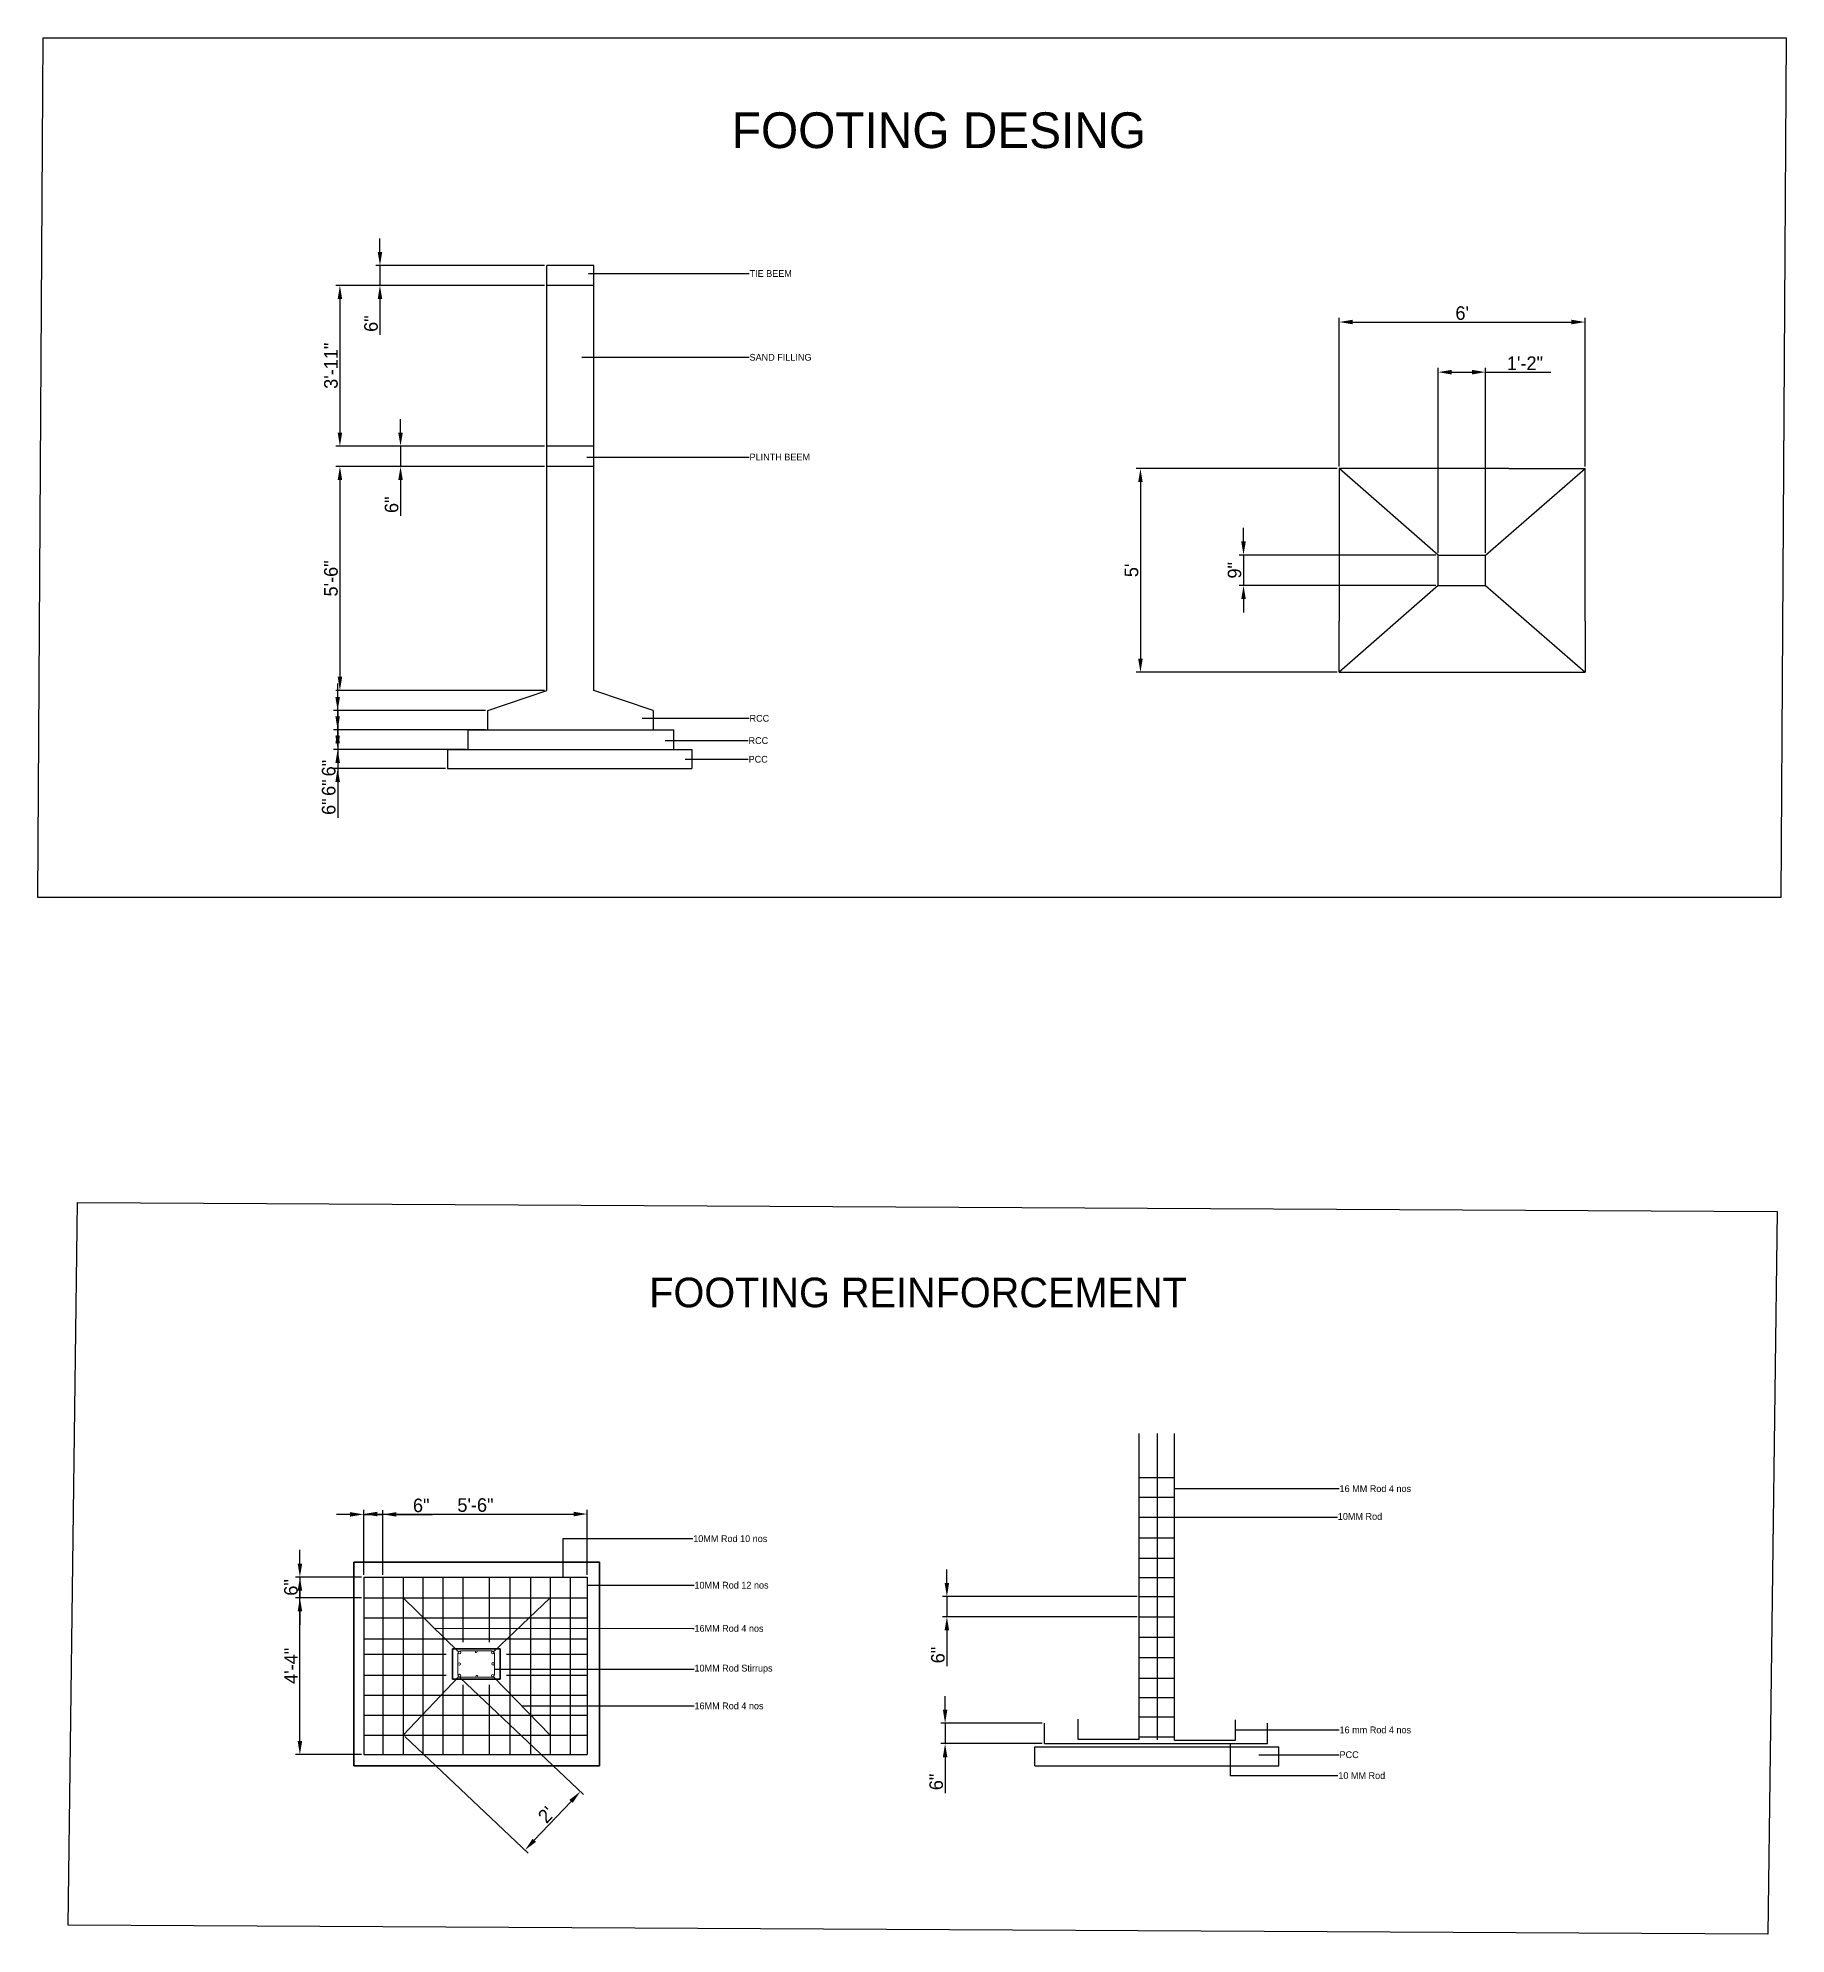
# Model space of a CAD drawing. Header units: feet. Extents: x 1127 to 1643, y 1136 to 1695.
import ezdxf
from ezdxf import colors
from ezdxf.entities.mleader import LeaderData, LeaderLine
from ezdxf.math import Vec2, Vec3

# ---------------------------------------------------------------- set-up
doc = ezdxf.new("R2010")
doc.units = ezdxf.units.FT
doc.linetypes.add('ACAD_ISO02W100', pattern=[15, 12, -3])
for name, color, linetype in [('dimension', 191, 'Continuous'), ('dotted line', 7, 'ACAD_ISO02W100'), ('lader', 210, 'Continuous')]:
    doc.layers.add(name, color=color, linetype=linetype)
doc.dimstyles.new('ISO-25', dxfattribs={"dimtxt": 4, "dimasz": 4, "dimexe": 1.25, "dimexo": 0.625, "dimtad": 1, "dimdec": 0, "dimlunit": 4, "dimtxsty": 'Standard', "dimcen": 2.5, "dimadec": 0, "dimazin": 0, "dimtfac": 1, "dimtdec": 0, "dimtmove": 0, "dimatfit": 3, "dimfxl": 1, "dimarcsym": 0})

# ---------------------------------------------------------------- blocks, each defined once
blk = doc.blocks.new('*D2')
at = {"layer": 'Defpoints', "color": 0, "transparency": 16777216}
for p in [(1223.52, 1241.48), (1204.71, 1235.36), (1223.52, 1235.36)]:
    blk.add_point(p, dxfattribs=at)
at = {"layer": 'dimension', "color": 0, "lineweight": -2, "transparency": 16777216}
for p, q in [((1204.71, 1245.48), (1204.71, 1249.48)), ((1222.89, 1241.48), (1203.46, 1241.48)), ((1204.71, 1241.48), (1204.71, 1235.36)), ((1222.89, 1235.36), (1203.46, 1235.36)), ((1204.71, 1231.36), (1204.71, 1227.36))]:
    blk.add_line(p, q, dxfattribs=at)
at = {"layer": 'dimension', "color": 0, "transparency": 16777216}
for points in [[(1204.05, 1245.48), (1205.38, 1245.48), (1204.71, 1241.48)], [(1204.05, 1231.36), (1205.38, 1231.36), (1204.71, 1235.36)]]:
    blk.add_solid(points, dxfattribs=at)
at = {"layer": 'dimension', "color": 0, "transparency": 16777216, "insert": (1202.09, 1238.42), "char_height": 4, "attachment_point": 5, "rotation": 90}
blk.add_mtext('6"', dxfattribs=at)
blk = doc.blocks.new('*D3')
at = {"layer": 'Defpoints', "color": 0, "transparency": 16777216}
for p in [(1229.2, 1259.97), (1223.52, 1241.48), (1229.2, 1241.48)]:
    blk.add_point(p, dxfattribs=at)
at = {"layer": 'dimension', "color": 0, "lineweight": -2, "transparency": 16777216}
for p, q in [((1219.52, 1259.97), (1215.52, 1259.97)), ((1223.52, 1242.11), (1223.52, 1261.22)), ((1223.52, 1259.97), (1229.2, 1259.97)), ((1229.2, 1242.11), (1229.2, 1261.22)), ((1233.2, 1259.97), (1243.78, 1259.97))]:
    blk.add_line(p, q, dxfattribs=at)
at = {"layer": 'dimension', "color": 0, "transparency": 16777216}
for points in [[(1219.52, 1260.64), (1219.52, 1259.31), (1223.52, 1259.97)], [(1233.2, 1260.64), (1233.2, 1259.31), (1229.2, 1259.97)]]:
    blk.add_solid(points, dxfattribs=at)
at = {"layer": 'dimension', "color": 0, "transparency": 16777216, "insert": (1240.49, 1262.6), "char_height": 4, "attachment_point": 5}
blk.add_mtext('6"', dxfattribs=at)
blk = doc.blocks.new('*D4')
at = {"layer": 'Defpoints', "color": 0, "transparency": 16777216}
for p in [(1251.54, 1212.16), (1235.2, 1194.89), (1271.1, 1160.95)]:
    blk.add_point(p, dxfattribs=at)
at = {"layer": 'dimension', "color": 0, "lineweight": -2, "transparency": 16777216}
for p, q in [((1251.99, 1211.73), (1288.34, 1177.36)), ((1235.66, 1194.46), (1272.01, 1160.09)), ((1284.68, 1175.31), (1273.85, 1163.85))]:
    blk.add_line(p, q, dxfattribs=at)
at = {"layer": 'dimension', "color": 0, "transparency": 16777216}
for points in [[(1284.2, 1175.77), (1285.17, 1174.85), (1287.43, 1178.22)], [(1273.36, 1164.31), (1274.33, 1163.39), (1271.1, 1160.95)]]:
    blk.add_solid(points, dxfattribs=at)
at = {"layer": 'dimension', "color": 0, "transparency": 16777216, "insert": (1277.36, 1171.39), "char_height": 4, "attachment_point": 5, "rotation": 46.6035}
blk.add_mtext("2'", dxfattribs=at)
blk = doc.blocks.new('*D5')
at = {"layer": 'Defpoints', "color": 0, "transparency": 16777216}
for p in [(1424.3, 1198.35), (1395.01, 1192.35), (1424.3, 1192.35)]:
    blk.add_point(p, dxfattribs=at)
at = {"layer": 'dimension', "color": 0, "lineweight": -2, "transparency": 16777216}
for p, q in [((1395.01, 1202.35), (1395.01, 1206.35)), ((1423.67, 1198.35), (1393.76, 1198.35)), ((1395.01, 1198.35), (1395.01, 1192.35)), ((1423.67, 1192.35), (1393.76, 1192.35)), ((1395.01, 1188.35), (1395.01, 1177.77))]:
    blk.add_line(p, q, dxfattribs=at)
at = {"layer": 'dimension', "color": 0, "transparency": 16777216}
for points in [[(1394.35, 1202.35), (1395.68, 1202.35), (1395.01, 1198.35)], [(1394.35, 1188.35), (1395.68, 1188.35), (1395.01, 1192.35)]]:
    blk.add_solid(points, dxfattribs=at)
at = {"layer": 'dimension', "color": 0, "transparency": 16777216, "insert": (1392.39, 1181.06), "char_height": 4, "attachment_point": 5, "rotation": 90}
blk.add_mtext('6"', dxfattribs=at)
blk = doc.blocks.new('*D6')
at = {"layer": 'Defpoints', "color": 0, "transparency": 16777216}
for p in [(1452.27, 1235.71), (1395.53, 1229.78), (1452.27, 1229.78)]:
    blk.add_point(p, dxfattribs=at)
at = {"layer": 'dimension', "color": 0, "lineweight": -2, "transparency": 16777216}
for p, q in [((1395.53, 1239.71), (1395.53, 1243.71)), ((1451.65, 1235.71), (1394.28, 1235.71)), ((1395.53, 1235.71), (1395.53, 1229.78)), ((1451.65, 1229.78), (1394.28, 1229.78)), ((1395.53, 1225.78), (1395.53, 1215.19))]:
    blk.add_line(p, q, dxfattribs=at)
at = {"layer": 'dimension', "color": 0, "transparency": 16777216}
for points in [[(1394.86, 1239.71), (1396.19, 1239.71), (1395.53, 1235.71)], [(1394.86, 1225.78), (1396.19, 1225.78), (1395.53, 1229.78)]]:
    blk.add_solid(points, dxfattribs=at)
at = {"layer": 'dimension', "color": 0, "transparency": 16777216, "insert": (1392.9, 1218.48), "char_height": 4, "attachment_point": 5, "rotation": 90}
blk.add_mtext('6"', dxfattribs=at)
blk = doc.blocks.new('*D7')
at = {"layer": 'Defpoints', "color": 0, "transparency": 16777216}
for p in [(1289.44, 1260.07), (1223.52, 1241.48), (1289.44, 1241.48)]:
    blk.add_point(p, dxfattribs=at)
at = {"layer": 'dimension', "color": 0, "lineweight": -2, "transparency": 16777216}
for p, q in [((1223.52, 1242.11), (1223.52, 1261.32)), ((1227.52, 1260.07), (1285.44, 1260.07)), ((1289.44, 1242.11), (1289.44, 1261.32))]:
    blk.add_line(p, q, dxfattribs=at)
at = {"layer": 'dimension', "color": 0, "transparency": 16777216}
for points in [[(1227.52, 1260.74), (1227.52, 1259.4), (1223.52, 1260.07)], [(1285.44, 1260.74), (1285.44, 1259.4), (1289.44, 1260.07)]]:
    blk.add_solid(points, dxfattribs=at)
at = {"layer": 'dimension', "color": 0, "transparency": 16777216, "insert": (1256.48, 1262.7), "char_height": 4, "attachment_point": 5}
blk.add_mtext('5\'-6"', dxfattribs=at)
blk = doc.blocks.new('*D8')
at = {"layer": 'Defpoints', "color": 0, "transparency": 16777216}
for p in [(1204.71, 1241.48), (1223.52, 1241.48), (1223.52, 1189.1)]:
    blk.add_point(p, dxfattribs=at)
at = {"layer": 'dimension', "color": 0, "lineweight": -2, "transparency": 16777216}
for p, q in [((1222.89, 1241.48), (1203.46, 1241.48)), ((1204.71, 1193.1), (1204.71, 1237.48)), ((1222.89, 1189.1), (1203.46, 1189.1))]:
    blk.add_line(p, q, dxfattribs=at)
at = {"layer": 'dimension', "color": 0, "transparency": 16777216}
for points in [[(1204.05, 1237.48), (1205.38, 1237.48), (1204.71, 1241.48)], [(1204.05, 1193.1), (1205.38, 1193.1), (1204.71, 1189.1)]]:
    blk.add_solid(points, dxfattribs=at)
at = {"layer": 'dimension', "color": 0, "transparency": 16777216, "insert": (1202.09, 1215.29), "char_height": 4, "attachment_point": 5, "rotation": 90}
blk.add_mtext('4\'-4"', dxfattribs=at)
blk = doc.blocks.new('*D9')
at = {"layer": 'Defpoints', "color": 0, "transparency": 16777216}
for p in [(1583.75, 1611.65), (1511.26, 1568.43), (1583.75, 1568.43)]:
    blk.add_point(p, dxfattribs=at)
at = {"layer": 'dimension', "color": 0, "lineweight": -2, "transparency": 16777216}
for p, q in [((1511.26, 1569.06), (1511.26, 1612.9)), ((1515.26, 1611.65), (1579.75, 1611.65)), ((1583.75, 1569.06), (1583.75, 1612.9))]:
    blk.add_line(p, q, dxfattribs=at)
at = {"layer": 'dimension', "color": 0, "transparency": 16777216}
for points in [[(1515.26, 1612.32), (1515.26, 1610.98), (1511.26, 1611.65)], [(1579.75, 1612.32), (1579.75, 1610.98), (1583.75, 1611.65)]]:
    blk.add_solid(points, dxfattribs=at)
at = {"layer": 'dimension', "color": 0, "transparency": 16777216, "insert": (1547.51, 1614.27), "char_height": 4, "attachment_point": 5}
blk.add_mtext("6'", dxfattribs=at)
blk = doc.blocks.new('*D10')
at = {"layer": 'Defpoints', "color": 0, "transparency": 16777216}
for p in [(1511.26, 1568.43), (1452.62, 1508.36), (1511.26, 1508.36)]:
    blk.add_point(p, dxfattribs=at)
at = {"layer": 'dimension', "color": 0, "lineweight": -2, "transparency": 16777216}
for p, q in [((1510.64, 1568.43), (1451.37, 1568.43)), ((1452.62, 1564.43), (1452.62, 1512.36)), ((1510.64, 1508.36), (1451.37, 1508.36))]:
    blk.add_line(p, q, dxfattribs=at)
at = {"layer": 'dimension', "color": 0, "transparency": 16777216}
for points in [[(1451.95, 1564.43), (1453.29, 1564.43), (1452.62, 1568.43)], [(1451.95, 1512.36), (1453.29, 1512.36), (1452.62, 1508.36)]]:
    blk.add_solid(points, dxfattribs=at)
at = {"layer": 'dimension', "color": 0, "transparency": 16777216, "insert": (1449.99, 1538.4), "char_height": 4, "attachment_point": 5, "rotation": 90}
blk.add_mtext("5'", dxfattribs=at)
blk = doc.blocks.new('*D11')
at = {"layer": 'Defpoints', "color": 0, "transparency": 16777216}
for p in [(1554.41, 1596.87), (1540.41, 1542.93), (1554.41, 1542.93)]:
    blk.add_point(p, dxfattribs=at)
at = {"layer": 'dimension', "color": 0, "lineweight": -2, "transparency": 16777216}
for p, q in [((1540.41, 1543.56), (1540.41, 1598.12)), ((1544.41, 1596.87), (1550.41, 1596.87)), ((1554.41, 1543.56), (1554.41, 1598.12)), ((1554.41, 1596.87), (1573.66, 1596.87))]:
    blk.add_line(p, q, dxfattribs=at)
at = {"layer": 'dimension', "color": 0, "transparency": 16777216}
for points in [[(1544.41, 1597.54), (1544.41, 1596.2), (1540.41, 1596.87)], [(1550.41, 1597.54), (1550.41, 1596.2), (1554.41, 1596.87)]]:
    blk.add_solid(points, dxfattribs=at)
at = {"layer": 'dimension', "color": 0, "transparency": 16777216, "insert": (1566.03, 1599.5), "char_height": 4, "attachment_point": 5}
blk.add_mtext('1\'-2"', dxfattribs=at)
blk = doc.blocks.new('*D12')
at = {"layer": 'Defpoints', "color": 0, "transparency": 16777216}
for p in [(1540.41, 1542.93), (1483.02, 1533.93), (1540.41, 1533.93)]:
    blk.add_point(p, dxfattribs=at)
at = {"layer": 'dimension', "color": 0, "lineweight": -2, "transparency": 16777216}
for p, q in [((1483.02, 1546.93), (1483.02, 1550.93)), ((1539.78, 1542.93), (1481.77, 1542.93)), ((1483.02, 1542.93), (1483.02, 1533.93)), ((1539.78, 1533.93), (1481.77, 1533.93)), ((1483.02, 1529.93), (1483.02, 1525.93))]:
    blk.add_line(p, q, dxfattribs=at)
at = {"layer": 'dimension', "color": 0, "transparency": 16777216}
for points in [[(1482.35, 1546.93), (1483.69, 1546.93), (1483.02, 1542.93)], [(1482.35, 1529.93), (1483.69, 1529.93), (1483.02, 1533.93)]]:
    blk.add_solid(points, dxfattribs=at)
at = {"layer": 'dimension', "color": 0, "transparency": 16777216, "insert": (1480.39, 1538.43), "char_height": 4, "attachment_point": 5, "rotation": 90}
blk.add_mtext('9"', dxfattribs=at)
blk = doc.blocks.new('*D13')
at = {"layer": 'Defpoints', "color": 0, "transparency": 16777216}
for p in [(1248.28, 1485.61), (1215.85, 1480), (1248.28, 1480)]:
    blk.add_point(p, dxfattribs=at)
at = {"layer": 'dimension', "color": 0, "lineweight": -2, "transparency": 16777216}
for p, q in [((1215.85, 1489.61), (1215.85, 1493.61)), ((1247.65, 1485.61), (1214.6, 1485.61)), ((1215.85, 1485.61), (1215.85, 1480)), ((1247.65, 1480), (1214.6, 1480)), ((1215.85, 1476), (1215.85, 1465.42))]:
    blk.add_line(p, q, dxfattribs=at)
at = {"layer": 'dimension', "color": 0, "transparency": 16777216}
for points in [[(1215.18, 1489.61), (1216.51, 1489.61), (1215.85, 1485.61)], [(1215.18, 1476), (1216.51, 1476), (1215.85, 1480)]]:
    blk.add_solid(points, dxfattribs=at)
at = {"layer": 'dimension', "color": 0, "transparency": 16777216, "insert": (1213.22, 1468.71), "char_height": 4, "attachment_point": 5, "rotation": 90}
blk.add_mtext('6"', dxfattribs=at)
blk = doc.blocks.new('*D14')
at = {"layer": 'Defpoints', "color": 0, "transparency": 16777216}
for p in [(1254.37, 1491.37), (1215.85, 1485.61), (1254.37, 1485.61)]:
    blk.add_point(p, dxfattribs=at)
at = {"layer": 'dimension', "color": 0, "lineweight": -2, "transparency": 16777216}
for p, q in [((1215.85, 1495.37), (1215.85, 1499.37)), ((1253.75, 1491.37), (1214.6, 1491.37)), ((1215.85, 1491.37), (1215.85, 1485.61)), ((1253.75, 1485.61), (1214.6, 1485.61)), ((1215.85, 1481.61), (1215.85, 1471.03))]:
    blk.add_line(p, q, dxfattribs=at)
at = {"layer": 'dimension', "color": 0, "transparency": 16777216}
for points in [[(1215.18, 1495.37), (1216.51, 1495.37), (1215.85, 1491.37)], [(1215.18, 1481.61), (1216.51, 1481.61), (1215.85, 1485.61)]]:
    blk.add_solid(points, dxfattribs=at)
at = {"layer": 'dimension', "color": 0, "transparency": 16777216, "insert": (1213.22, 1474.32), "char_height": 4, "attachment_point": 5, "rotation": 90}
blk.add_mtext('6"', dxfattribs=at)
blk = doc.blocks.new('*D15')
at = {"layer": 'Defpoints', "color": 0, "transparency": 16777216}
for p in [(1260.1, 1497.04), (1215.85, 1491.37), (1260.1, 1491.37)]:
    blk.add_point(p, dxfattribs=at)
at = {"layer": 'dimension', "color": 0, "lineweight": -2, "transparency": 16777216}
for p, q in [((1215.85, 1501.04), (1215.85, 1505.04)), ((1259.47, 1497.04), (1214.6, 1497.04)), ((1215.85, 1497.04), (1215.85, 1491.37)), ((1259.47, 1491.37), (1214.6, 1491.37)), ((1215.85, 1487.37), (1215.85, 1476.78))]:
    blk.add_line(p, q, dxfattribs=at)
at = {"layer": 'dimension', "color": 0, "transparency": 16777216}
for points in [[(1215.18, 1501.04), (1216.51, 1501.04), (1215.85, 1497.04)], [(1215.18, 1487.37), (1216.51, 1487.37), (1215.85, 1491.37)]]:
    blk.add_solid(points, dxfattribs=at)
at = {"layer": 'dimension', "color": 0, "transparency": 16777216, "insert": (1213.22, 1480.08), "char_height": 4, "attachment_point": 5, "rotation": 90}
blk.add_mtext('6"', dxfattribs=at)
blk = doc.blocks.new('*D16')
at = {"layer": 'Defpoints', "color": 0, "transparency": 16777216}
for p in [(1277.51, 1569.04), (1216.51, 1503.01), (1277.51, 1503.01)]:
    blk.add_point(p, dxfattribs=at)
at = {"layer": 'dimension', "color": 0, "lineweight": -2, "transparency": 16777216}
for p, q in [((1276.88, 1569.04), (1215.26, 1569.04)), ((1216.51, 1565.04), (1216.51, 1507.01)), ((1276.88, 1503.01), (1215.26, 1503.01))]:
    blk.add_line(p, q, dxfattribs=at)
at = {"layer": 'dimension', "color": 0, "transparency": 16777216}
for points in [[(1215.85, 1565.04), (1217.18, 1565.04), (1216.51, 1569.04)], [(1215.85, 1507.01), (1217.18, 1507.01), (1216.51, 1503.01)]]:
    blk.add_solid(points, dxfattribs=at)
at = {"layer": 'dimension', "color": 0, "transparency": 16777216, "insert": (1213.89, 1536.03), "char_height": 4, "attachment_point": 5, "rotation": 90}
blk.add_mtext('5\'-6"', dxfattribs=at)
blk = doc.blocks.new('*D17')
at = {"layer": 'Defpoints', "color": 0, "transparency": 16777216}
for p in [(1277.51, 1575.04), (1234.38, 1569.04), (1277.51, 1569.04)]:
    blk.add_point(p, dxfattribs=at)
at = {"layer": 'dimension', "color": 0, "lineweight": -2, "transparency": 16777216}
for p, q in [((1234.38, 1579.04), (1234.38, 1583.04)), ((1276.88, 1575.04), (1233.13, 1575.04)), ((1234.38, 1575.04), (1234.38, 1569.04)), ((1276.88, 1569.04), (1233.13, 1569.04)), ((1234.38, 1565.04), (1234.38, 1554.46))]:
    blk.add_line(p, q, dxfattribs=at)
at = {"layer": 'dimension', "color": 0, "transparency": 16777216}
for points in [[(1233.72, 1579.04), (1235.05, 1579.04), (1234.38, 1575.04)], [(1233.72, 1565.04), (1235.05, 1565.04), (1234.38, 1569.04)]]:
    blk.add_solid(points, dxfattribs=at)
at = {"layer": 'dimension', "color": 0, "transparency": 16777216, "insert": (1231.76, 1557.75), "char_height": 4, "attachment_point": 5, "rotation": 90}
blk.add_mtext('6"', dxfattribs=at)
blk = doc.blocks.new('*D18')
at = {"layer": 'Defpoints', "color": 0, "transparency": 16777216}
for p in [(1277.51, 1622.47), (1216.51, 1575.04), (1277.51, 1575.04)]:
    blk.add_point(p, dxfattribs=at)
at = {"layer": 'dimension', "color": 0, "lineweight": -2, "transparency": 16777216}
for p, q in [((1276.88, 1622.47), (1215.26, 1622.47)), ((1216.51, 1618.47), (1216.51, 1579.04)), ((1276.88, 1575.04), (1215.26, 1575.04))]:
    blk.add_line(p, q, dxfattribs=at)
at = {"layer": 'dimension', "color": 0, "transparency": 16777216}
for points in [[(1215.85, 1618.47), (1217.18, 1618.47), (1216.51, 1622.47)], [(1215.85, 1579.04), (1217.18, 1579.04), (1216.51, 1575.04)]]:
    blk.add_solid(points, dxfattribs=at)
at = {"layer": 'dimension', "color": 0, "transparency": 16777216, "insert": (1213.89, 1598.76), "char_height": 4, "attachment_point": 5, "rotation": 90}
blk.add_mtext('3\'-11"', dxfattribs=at)
blk = doc.blocks.new('*D19')
at = {"layer": 'Defpoints', "color": 0, "transparency": 16777216}
for p in [(1277.51, 1628.33), (1228.32, 1622.47), (1277.51, 1622.47)]:
    blk.add_point(p, dxfattribs=at)
at = {"layer": 'dimension', "color": 0, "lineweight": -2, "transparency": 16777216}
for p, q in [((1228.32, 1632.33), (1228.32, 1636.33)), ((1276.88, 1628.33), (1227.07, 1628.33)), ((1228.32, 1628.33), (1228.32, 1622.47)), ((1276.88, 1622.47), (1227.07, 1622.47)), ((1228.32, 1618.47), (1228.32, 1607.89))]:
    blk.add_line(p, q, dxfattribs=at)
at = {"layer": 'dimension', "color": 0, "transparency": 16777216}
for points in [[(1227.66, 1632.33), (1228.99, 1632.33), (1228.32, 1628.33)], [(1227.66, 1618.47), (1228.99, 1618.47), (1228.32, 1622.47)]]:
    blk.add_solid(points, dxfattribs=at)
at = {"layer": 'dimension', "color": 0, "transparency": 16777216, "insert": (1225.7, 1611.18), "char_height": 4, "attachment_point": 5, "rotation": 90}
blk.add_mtext('6"', dxfattribs=at)

msp = doc.modelspace()

# ---------------------------------------------------------------- linework, layer by layer
for p, q in [((1277.51, 1503.01), (1277.51, 1628.33)), ((1291.42, 1628.33), (1277.51, 1628.33)), ((1291.42, 1503.01), (1291.42, 1628.33)), ((1291.42, 1622.47), (1277.51, 1622.47)), ((1291.42, 1575.04), (1277.51, 1575.04)), ((1291.42, 1569.04), (1277.51, 1569.04)), ((1561.26, 1568.43), (1511.26, 1568.43)), ((1511.26, 1568.43), (1511.26, 1523.43)), ((1540.41, 1542.93), (1511.26, 1568.43)), ((1554.41, 1542.93), (1583.75, 1568.43)), ((1561.26, 1568.43), (1583.75, 1568.43)), ((1583.75, 1523.43), (1583.75, 1568.43)), ((1540.41, 1533.93), (1540.41, 1542.93)), ((1540.41, 1542.93), (1554.41, 1542.93)), ((1554.41, 1533.93), (1554.41, 1542.93)), ((1540.41, 1533.93), (1511.26, 1508.36)), ((1540.41, 1533.93), (1554.41, 1533.93)), ((1554.41, 1533.93), (1583.75, 1508.36)), ((1511.26, 1508.36), (1511.26, 1523.43)), ((1583.75, 1523.43), (1583.75, 1508.36)), ((1511.26, 1508.36), (1561.26, 1508.36)), ((1561.26, 1508.36), (1583.75, 1508.36)), ((1260.1, 1497.04), (1277.51, 1503.01)), ((1308.88, 1497.04), (1291.42, 1503.01)), ((1260.1, 1491.37), (1260.1, 1497.04)), ((1308.88, 1497.04), (1308.88, 1491.37)), ((1254.37, 1491.37), (1315.03, 1491.37)), ((1254.37, 1485.61), (1254.37, 1491.37)), ((1315.03, 1485.61), (1315.03, 1491.37)), ((1248.28, 1485.61), (1320.28, 1485.61)), ((1248.28, 1485.61), (1248.28, 1480)), ((1320.28, 1485.61), (1320.28, 1480)), ((1248.28, 1480), (1320.28, 1480)), ((1452.27, 1270.85), (1462.65, 1270.85)), ((1452.27, 1265.03), (1462.65, 1265.03)), ((1452.27, 1259.11), (1462.65, 1259.11)), ((1452.27, 1253.08), (1462.65, 1253.08)), ((1452.27, 1247.09), (1462.65, 1247.09)), ((1223.52, 1241.48), (1289.44, 1241.48)), ((1223.52, 1241.48), (1223.52, 1189.1)), ((1229.2, 1241.48), (1229.2, 1189.1)), ((1235.2, 1241.48), (1235.2, 1189.1)), ((1240.93, 1241.48), (1240.93, 1189.1)), ((1246.87, 1241.48), (1246.87, 1189.1)), ((1252.74, 1241.48), (1252.74, 1222.29)), ((1260.57, 1241.48), (1260.57, 1222.29)), ((1266.6, 1241.48), (1266.6, 1189.1)), ((1272.68, 1241.48), (1272.68, 1189.1)), ((1278.51, 1241.48), (1278.51, 1189.1)), ((1284.4, 1241.48), (1284.4, 1189.1)), ((1289.44, 1241.48), (1289.44, 1189.1)), ((1452.27, 1241.4), (1462.65, 1241.4)), ((1223.52, 1235.36), (1289.44, 1235.36)), ((1251.51, 1219.45), (1235.2, 1235.36)), ((1261.84, 1219.47), (1278.51, 1235.36)), ((1452.27, 1235.71), (1462.65, 1235.71)), ((1223.52, 1229.45), (1289.44, 1229.45)), ((1452.27, 1229.78), (1462.65, 1229.78)), ((1223.52, 1223.29), (1289.44, 1223.29)), ((1452.27, 1223.73), (1462.65, 1223.73)), ((1223.52, 1218.78), (1247.87, 1218.78)), ((1265.6, 1218.78), (1289.44, 1218.78)), ((1452.27, 1217.76), (1462.65, 1217.76)), ((1223.52, 1212.56), (1247.87, 1212.56)), ((1251.54, 1212.16), (1235.2, 1194.89)), ((1252.74, 1209.66), (1252.74, 1189.1)), ((1260.57, 1209.66), (1260.57, 1189.1)), ((1261.77, 1212.1), (1278.51, 1194.89)), ((1265.6, 1212.56), (1289.44, 1212.56)), ((1452.27, 1211.63), (1462.65, 1211.63)), ((1223.52, 1206.66), (1289.44, 1206.66)), ((1452.27, 1205.99), (1462.65, 1205.99)), ((1223.52, 1200.77), (1289.44, 1200.77)), ((1424.3, 1192.35), (1424.3, 1198.35)), ((1434.27, 1193.56), (1434.27, 1199.56)), ((1452.27, 1200.24), (1462.65, 1200.24)), ((1480.65, 1193.41), (1480.65, 1199.41)), ((1490.05, 1192.35), (1490.05, 1198.35)), ((1223.52, 1194.89), (1289.44, 1194.89)), ((1421.45, 1191.38), (1493.45, 1191.38)), ((1421.45, 1185.77), (1421.45, 1191.38)), ((1424.3, 1192.35), (1490.05, 1192.35)), ((1452.27, 1193.56), (1434.27, 1193.56)), ((1452.27, 1194.35), (1462.65, 1194.35)), ((1462.65, 1193.41), (1480.65, 1193.41)), ((1493.45, 1185.77), (1493.45, 1191.38)), ((1223.52, 1189.1), (1289.44, 1189.1)), ((1421.45, 1185.77), (1493.45, 1185.77))]:
    msp.add_line(p, q)
at = {"lineweight": -3}
for p, q in [((1452.27, 1193.56), (1452.27, 1283.86)), ((1457.63, 1193.49), (1457.63, 1283.86)), ((1462.65, 1193.41), (1462.65, 1283.86))]:
    msp.add_line(p, q, dxfattribs=at)
at = {"lineweight": 30}
for p, q in [((1270.59, 1245.84), (1220.59, 1245.84)), ((1220.59, 1245.84), (1220.59, 1200.84)), ((1270.59, 1245.84), (1293.08, 1245.84)), ((1293.08, 1200.84), (1293.08, 1245.84)), ((1249.73, 1211.34), (1249.73, 1220.34)), ((1249.73, 1220.34), (1263.73, 1220.34)), ((1263.73, 1211.34), (1263.73, 1220.34)), ((1249.73, 1211.34), (1263.73, 1211.34)), ((1220.59, 1185.77), (1220.59, 1200.84)), ((1293.08, 1200.84), (1293.08, 1185.77)), ((1220.59, 1185.77), (1270.59, 1185.77)), ((1270.59, 1185.77), (1293.08, 1185.77))]:
    msp.add_line(p, q, dxfattribs=at)
for points in [[(1128.96, 1695.45), (1643.04, 1695.45), (1641.52, 1441.92), (1127.44, 1441.92)], [(1139.14, 1351.95), (1640.45, 1349.35), (1637.68, 1136.18), (1136.37, 1138.78)]]:
    msp.add_lwpolyline(points, close=True)
at = {"linetype": 'Continuous', "lineweight": 20, "ltscale": 3}
for centre, start, end in [((1252.07, 1218.93), 90.7061, 180), ((1261.3, 1218.93), 0.7061, 90), ((1252.07, 1212.7), 180.7061, 270), ((1261.3, 1212.7), 270.7061, 360)]:
    msp.add_arc(centre, 0.763, start, end, dxfattribs=at)
at = {"layer": 'dotted line', "linetype": 'Continuous', "lineweight": 20, "ltscale": 3}
for points in [[(1261.32, 1219.69), (1252.06, 1219.69)], [(1251.31, 1218.93), (1251.31, 1212.69)], [(1262.06, 1212.7), (1262.06, 1218.94)], [(1252.07, 1211.94), (1261.35, 1211.94)]]:
    msp.add_lwpolyline(points, dxfattribs=at)
for centre, radius in [((1251.79, 1219.21), 0.371), ((1256.74, 1219.45), 0.273), ((1261.56, 1219.21), 0.371), ((1251.67, 1215.82), 0.371), ((1261.69, 1215.88), 0.371), ((1251.79, 1212.43), 0.371), ((1256.89, 1212.21), 0.273), ((1261.58, 1212.42), 0.371)]:
    msp.add_circle(centre, radius, dxfattribs=at)

# ---------------------------------------------------------------- texts
at = {"attachment_point": 1}
for s, width, gutter_width, insert, char_height in [('FOOTING DESING', 1014.2858, 52.71, (1332.09, 1673.5), 10.5421), ('FOOTING REINFORCEMENT', 410.7181, 43.74, (1307.74, 1329.8), 8.7474)]:
    msp.add_mtext_dynamic_manual_height_columns(s, width=width, gutter_width=gutter_width, heights=[0], dxfattribs=dict(at, insert=insert, char_height=char_height))

# ---------------------------------------------------------------- dimensions: what is measured, and where the dimension line sits
at = {"layer": 'dimension'}
for base, p1, p2, picture, middle in [((1228.32, 1622.47), (1277.51, 1628.33), (1277.51, 1622.47), '*D19', (1225.7, 1611.18)), ((1216.51, 1575.04), (1277.51, 1622.47), (1277.51, 1575.04), '*D18', (1213.89, 1598.76)), ((1234.38, 1569.04), (1277.51, 1575.04), (1277.51, 1569.04), '*D17', (1231.76, 1557.75)), ((1216.51, 1503.01), (1277.51, 1569.04), (1277.51, 1503.01), '*D16', (1213.89, 1536.03)), ((1452.62, 1508.36), (1511.26, 1568.43), (1511.26, 1508.36), '*D10', (1449.99, 1538.4)), ((1483.02, 1533.93), (1540.41, 1542.93), (1540.41, 1533.93), '*D12', (1480.39, 1538.43)), ((1215.85, 1491.37), (1260.1, 1497.04), (1260.1, 1491.37), '*D15', (1213.22, 1480.08)), ((1215.85, 1485.61), (1254.37, 1491.37), (1254.37, 1485.61), '*D14', (1213.22, 1474.32)), ((1215.85, 1480), (1248.28, 1485.61), (1248.28, 1480), '*D13', (1213.22, 1468.71)), ((1395.53, 1229.78), (1452.27, 1235.71), (1452.27, 1229.78), '*D6', (1392.9, 1218.48)), ((1204.71, 1241.48), (1223.52, 1189.1), (1223.52, 1241.48), '*D8', (1202.09, 1215.29)), ((1395.01, 1192.35), (1424.3, 1198.35), (1424.3, 1192.35), '*D5', (1392.39, 1181.06))]:
    dim = msp.add_linear_dim(base=base, p1=p1, p2=p2, angle=90, dimstyle='ISO-25', dxfattribs=at)
    dim.commit()
    dim.dimension.update_dxf_attribs({"geometry": picture, "text_midpoint": middle})
for base, p1, p2, picture, middle in [((1583.75, 1611.65), (1511.26, 1568.43), (1583.75, 1568.43), '*D9', (1547.51, 1614.27)), ((1554.41, 1596.87), (1540.41, 1542.93), (1554.41, 1542.93), '*D11', (1566.03, 1599.5)), ((1229.2, 1259.97), (1223.52, 1241.48), (1229.2, 1241.48), '*D3', (1240.49, 1262.6)), ((1289.44, 1260.07), (1223.52, 1241.48), (1289.44, 1241.48), '*D7', (1256.48, 1262.7))]:
    dim = msp.add_linear_dim(base=base, p1=p1, p2=p2, dimstyle='ISO-25', dxfattribs=at)
    dim.commit()
    dim.dimension.update_dxf_attribs({"geometry": picture, "text_midpoint": middle})
dim = msp.add_linear_dim(base=(1204.71, 1235.36), p1=(1223.52, 1241.48), p2=(1223.52, 1235.36), angle=90, dimstyle='ISO-25', dxfattribs=at)
dim.commit()
dim.dimension.update_dxf_attribs({"geometry": '*D2', "text_midpoint": (1204.71, 1238.42), "dimtype": 160})
dim = msp.add_aligned_dim(p1=(1251.54, 1212.16), p2=(1235.2, 1194.89), distance=49.4, dimstyle='ISO-25', dxfattribs=at)
dim.commit()
dim.dimension.update_dxf_attribs({"geometry": '*D4', "text_midpoint": (1277.36, 1171.39)})

# ---------------------------------------------------------------- leaders
at = {"layer": 'lader'}
ml = msp.add_multileader_mtext('Standard', dxfattribs=at)
ml.set_content('TIE BEEM', color=256)
ml.set_leader_properties()
ml.build(insert=Vec2(0, 0))
ml.multileader.update_dxf_attribs({"text_right_attachment_type": 6, "dogleg_length": 0.36, "arrow_head_size": 0.18})
ctx = ml.context
ctx.base_point, ctx.char_height, ctx.arrow_head_size, ctx.landing_gap_size, ctx.plane_origin = Vec3(1337.24, 1625.96), 2, 0.18, 0.09, Vec3(1289.68, 1625.96)
ctx.right_attachment = 6
notes = []
notes.append((ctx, [(0, (1, 1, 0), (1336.88, 1625.96), (1, 0), 0.36, [(0, [(1289.68, 1625.96)], 0, [])])]))
ctx.mtext.insert, ctx.mtext.width, ctx.mtext.flow_direction = Vec3(1337.33, 1626.96), 26.9124, 5
ml = msp.add_multileader_mtext('Standard', dxfattribs=at)
ml.set_content('SAND FILLING', color=256)
ml.set_leader_properties()
ml.build(insert=Vec2(0, 0))
ml.multileader.update_dxf_attribs({"text_right_attachment_type": 6, "dogleg_length": 0.36, "arrow_head_size": 0.18})
ctx = ml.context
ctx.base_point, ctx.char_height, ctx.arrow_head_size, ctx.landing_gap_size, ctx.plane_origin = Vec3(1337.24, 1601.25), 2, 0.18, 0.09, Vec3(1287.73, 1601.25)
ctx.right_attachment = 6
notes.append((ctx, [(0, (1, 1, 0), (1336.88, 1601.25), (1, 0), 0.36, [(0, [(1287.73, 1601.25)], 0, [])])]))
ctx.mtext.insert, ctx.mtext.width, ctx.mtext.flow_direction = Vec3(1337.33, 1602.25), 23.5516, 5
ml = msp.add_multileader_mtext('Standard', dxfattribs=at)
ml.set_content('PLINTH BEEM', color=256)
ml.set_leader_properties()
ml.build(insert=Vec2(0, 0))
ml.multileader.update_dxf_attribs({"text_right_attachment_type": 6, "dogleg_length": 0.36, "arrow_head_size": 0.18})
ctx = ml.context
ctx.base_point, ctx.char_height, ctx.arrow_head_size, ctx.landing_gap_size, ctx.plane_origin = Vec3(1337.24, 1571.83), 2, 0.18, 0.09, Vec3(1289.19, 1571.83)
ctx.right_attachment = 6
notes.append((ctx, [(0, (1, 1, 0), (1336.88, 1571.83), (1, 0), 0.36, [(0, [(1289.19, 1571.83)], 0, [])])]))
ctx.mtext.insert, ctx.mtext.width, ctx.mtext.flow_direction = Vec3(1337.33, 1572.83), 24.7151, 5
ml = msp.add_multileader_mtext('Standard', dxfattribs=at)
ml.set_content('RCC', color=256)
ml.set_leader_properties()
ml.build(insert=Vec2(0, 0))
ml.multileader.update_dxf_attribs({"text_right_attachment_type": 6, "dogleg_length": 0.36, "arrow_head_size": 0.18})
ctx = ml.context
ctx.base_point, ctx.char_height, ctx.arrow_head_size, ctx.landing_gap_size, ctx.plane_origin = Vec3(1337.24, 1494.77), 2, 0.18, 0.09, Vec3(1305.48, 1494.77)
ctx.right_attachment = 6
notes.append((ctx, [(0, (1, 1, 0), (1336.88, 1494.77), (1, 0), 0.36, [(0, [(1305.48, 1494.77)], 0, [])])]))
ctx.mtext.insert, ctx.mtext.width, ctx.mtext.flow_direction = Vec3(1337.33, 1495.77), 7.1027, 5
ml = msp.add_multileader_mtext('Standard', dxfattribs=at)
ml.set_content('RCC', color=256)
ml.set_leader_properties()
ml.build(insert=Vec2(0, 0))
ml.multileader.update_dxf_attribs({"text_right_attachment_type": 6, "dogleg_length": 0.36, "arrow_head_size": 0.18})
ctx = ml.context
ctx.base_point, ctx.char_height, ctx.arrow_head_size, ctx.landing_gap_size, ctx.plane_origin = Vec3(1336.94, 1488.19), 2, 0.18, 0.09, Vec3(1312.22, 1488.19)
ctx.right_attachment = 6
notes.append((ctx, [(0, (1, 1, 0), (1336.58, 1488.19), (1, 0), 0.36, [(0, [(1312.22, 1488.19)], 0, [])])]))
ctx.mtext.insert, ctx.mtext.width, ctx.mtext.flow_direction = Vec3(1337.03, 1489.19), 16.919, 5
ml = msp.add_multileader_mtext('Standard', dxfattribs=at)
ml.set_content('PCC', color=256)
ml.set_leader_properties()
ml.build(insert=Vec2(0, 0))
ml.multileader.update_dxf_attribs({"text_right_attachment_type": 6, "dogleg_length": 0.36, "arrow_head_size": 0.18})
ctx = ml.context
ctx.base_point, ctx.char_height, ctx.arrow_head_size, ctx.landing_gap_size, ctx.plane_origin = Vec3(1336.96, 1482.7), 2, 0.18, 0.09, Vec3(1318.15, 1482.7)
ctx.right_attachment = 6
notes.append((ctx, [(0, (1, 1, 0), (1336.6, 1482.7), (1, 0), 0.36, [(0, [(1318.15, 1482.7)], 0, [])])]))
ctx.mtext.insert, ctx.mtext.width, ctx.mtext.flow_direction = Vec3(1337.05, 1483.7), 12.0033, 5
ml = msp.add_multileader_mtext('Standard', dxfattribs=at)
ml.set_content('16 MM Rod 4 nos', color=256)
ml.set_leader_properties()
ml.build(insert=Vec2(0, 0))
ml.multileader.update_dxf_attribs({"text_right_attachment_type": 6, "dogleg_length": 0.36, "arrow_head_size": 0.18})
ctx = ml.context
ctx.base_point, ctx.char_height, ctx.arrow_head_size, ctx.landing_gap_size, ctx.plane_origin = Vec3(1511.25, 1267.56), 2, 0.18, 0.09, Vec3(1462.65, 1267.56)
ctx.right_attachment = 6
notes.append((ctx, [(0, (1, 1, 0), (1510.89, 1267.56), (1, 0), 0.36, [(0, [(1462.65, 1267.56)], 0, [])])]))
ctx.mtext.insert, ctx.mtext.width, ctx.mtext.flow_direction = Vec3(1511.34, 1268.56), 45.6068, 5
ml = msp.add_multileader_mtext('Standard', dxfattribs=at)
ml.set_content('{\\H0.8x;10MM Rod}', color=256)
ml.set_leader_properties()
ml.build(insert=Vec2(0, 0))
ml.multileader.update_dxf_attribs({"text_right_attachment_type": 6, "dogleg_length": 0.36, "arrow_head_size": 0.18})
ctx = ml.context
ctx.base_point, ctx.char_height, ctx.arrow_head_size, ctx.landing_gap_size, ctx.plane_origin = Vec3(1510.74, 1259.11), 2.5, 0.18, 0.09, Vec3(1460.67, 1259.11)
ctx.right_attachment = 6
notes.append((ctx, [(0, (1, 1, 0), (1510.38, 1259.11), (1, 0), 0.36, [(0, [(1460.67, 1259.11)], 0, [])])]))
ctx.mtext.insert, ctx.mtext.width, ctx.mtext.flow_direction = Vec3(1510.83, 1260.36), 36.7492, 5
ml = msp.add_multileader_mtext('Standard', dxfattribs=at)
ml.set_content('10MM Rod 10 nos', color=256)
ml.set_leader_properties()
ml.build(insert=Vec2(0, 0))
ml.multileader.update_dxf_attribs({"text_right_attachment_type": 6, "dogleg_length": 0.36, "arrow_head_size": 0.18})
ctx = ml.context
ctx.base_point, ctx.char_height, ctx.arrow_head_size, ctx.landing_gap_size, ctx.plane_origin = Vec3(1320.63, 1252.81), 2, 0.18, 0.09, Vec3(1282.39, 1241.48)
ctx.right_attachment = 6
notes.append((ctx, [(0, (1, 1, 0), (1282.39, 1252.81), (1, 0), 38.25, [(0, [(1282.39, 1241.48)], 0, [])])]))
ctx.mtext.insert, ctx.mtext.width, ctx.mtext.flow_direction = Vec3(1320.72, 1253.81), 35.6405, 5
ml = msp.add_multileader_mtext('Standard', dxfattribs=at)
ml.set_content('10MM Rod 12 nos', color=256)
ml.set_leader_properties()
ml.build(insert=Vec2(0, 0))
ml.multileader.update_dxf_attribs({"text_right_attachment_type": 6, "dogleg_length": 0.36, "arrow_head_size": 0.18})
ctx = ml.context
ctx.base_point, ctx.char_height, ctx.arrow_head_size, ctx.landing_gap_size, ctx.plane_origin = Vec3(1320.99, 1239.08), 2, 0.18, 0.09, Vec3(1289.44, 1239.08)
ctx.right_attachment = 6
notes.append((ctx, [(0, (1, 1, 0), (1320.63, 1239.08), (1, 0), 0.36, [(0, [(1289.44, 1239.08)], 0, [])])]))
ctx.mtext.insert, ctx.mtext.flow_direction = Vec3(1321.08, 1240.08), 5
ml = msp.add_multileader_mtext('Standard', dxfattribs=at)
ml.set_content('16MM Rod 4 nos', color=256)
ml.set_leader_properties()
ml.build(insert=Vec2(0, 0))
ml.multileader.update_dxf_attribs({"text_right_attachment_type": 6, "dogleg_length": 0.36, "arrow_head_size": 0.18})
ctx = ml.context
ctx.base_point, ctx.char_height, ctx.arrow_head_size, ctx.landing_gap_size, ctx.plane_origin = Vec3(1320.99, 1226.34), 2, 0.18, 0.09, Vec3(1269.05, 1226.34)
ctx.right_attachment = 6
notes.append((ctx, [(0, (1, 1, 0), (1320.63, 1226.34), (1, 0), 0.36, [(0, [(1244.42, 1226.37)], 0, [])])]))
ctx.mtext.insert, ctx.mtext.width, ctx.mtext.flow_direction = Vec3(1321.08, 1227.34), 29.1756, 5
ml = msp.add_multileader_mtext('Standard', dxfattribs=at)
ml.set_content('10MM Rod Stirrups', color=256)
ml.set_leader_properties()
ml.build(insert=Vec2(0, 0))
ml.multileader.update_dxf_attribs({"text_right_attachment_type": 6, "dogleg_length": 0.36, "arrow_head_size": 0.18})
ctx = ml.context
ctx.base_point, ctx.char_height, ctx.arrow_head_size, ctx.landing_gap_size, ctx.plane_origin = Vec3(1320.99, 1214.28), 2, 0.18, 0.09, Vec3(1262.06, 1214.28)
ctx.right_attachment = 6
notes.append((ctx, [(0, (1, 1, 0), (1320.63, 1214.28), (1, 0), 0.36, [(0, [(1262.06, 1214.28)], 0, [])])]))
ctx.mtext.insert, ctx.mtext.width, ctx.mtext.flow_direction = Vec3(1321.08, 1215.62), 40.282, 5
ml = msp.add_multileader_mtext('Standard', dxfattribs=at)
ml.set_content('16MM Rod 4 nos', color=256)
ml.set_leader_properties()
ml.build(insert=Vec2(0, 0))
ml.multileader.update_dxf_attribs({"text_right_attachment_type": 6, "dogleg_length": 0.36, "arrow_head_size": 0.18})
ctx = ml.context
ctx.base_point, ctx.char_height, ctx.arrow_head_size, ctx.landing_gap_size, ctx.plane_origin = Vec3(1320.99, 1203.49), 2, 0.18, 0.09, Vec3(1270.14, 1203.49)
ctx.right_attachment = 6
notes.append((ctx, [(0, (1, 1, 0), (1320.63, 1203.49), (1, 0), 0.36, [(0, [(1270.14, 1203.49)], 0, [])])]))
ctx.mtext.insert, ctx.mtext.width, ctx.mtext.flow_direction = Vec3(1321.08, 1204.49), 63.4805, 5
ml = msp.add_multileader_mtext('Standard', dxfattribs=at)
ml.set_content('16 mm Rod 4 nos', color=256)
ml.set_leader_properties()
ml.build(insert=Vec2(0, 0))
ml.multileader.update_dxf_attribs({"text_right_attachment_type": 6, "dogleg_length": 0.36, "arrow_head_size": 0.18})
ctx = ml.context
ctx.base_point, ctx.char_height, ctx.arrow_head_size, ctx.landing_gap_size, ctx.plane_origin = Vec3(1511.25, 1196.41), 2, 0.18, 0.09, Vec3(1480.65, 1196.41)
ctx.right_attachment = 6
notes.append((ctx, [(0, (1, 1, 0), (1510.89, 1196.41), (1, 0), 0.36, [(0, [(1480.65, 1196.41)], 0, [])])]))
ctx.mtext.insert, ctx.mtext.width, ctx.mtext.flow_direction = Vec3(1511.34, 1197.41), 33.8118, 5
ml = msp.add_multileader_mtext('Standard', dxfattribs=at)
ml.set_content('10 MM Rod', color=256)
ml.set_leader_properties()
ml.build(insert=Vec2(0, 0))
ml.multileader.update_dxf_attribs({"text_right_attachment_type": 6, "dogleg_length": 0.36, "arrow_head_size": 0.18})
ctx = ml.context
ctx.base_point, ctx.char_height, ctx.arrow_head_size, ctx.landing_gap_size, ctx.plane_origin = Vec3(1510.89, 1182.93), 2, 0.18, 0.09, Vec3(1479.08, 1192.35)
ctx.right_attachment = 6
notes.append((ctx, [(0, (1, 1, 0), (1479.08, 1182.93), (1, 0), 31.8, [(0, [(1479.08, 1192.35)], 0, [])])]))
ctx.mtext.insert, ctx.mtext.width, ctx.mtext.flow_direction = Vec3(1510.98, 1183.93), 18.7261, 5
ml = msp.add_multileader_mtext('Standard', dxfattribs=at)
ml.set_content('PCC', color=256)
ml.set_leader_properties()
ml.build(insert=Vec2(0, 0))
ml.multileader.update_dxf_attribs({"text_right_attachment_type": 6, "dogleg_length": 0.36, "arrow_head_size": 0.18})
ctx = ml.context
ctx.base_point, ctx.char_height, ctx.arrow_head_size, ctx.landing_gap_size, ctx.plane_origin = Vec3(1511.25, 1189.09), 2, 0.18, 0.09, Vec3(1487.38, 1189.09)
ctx.right_attachment = 6
notes.append((ctx, [(0, (1, 1, 0), (1510.89, 1189.09), (1, 0), 0.36, [(0, [(1487.38, 1189.09)], 0, [])])]))
ctx.mtext.insert, ctx.mtext.width, ctx.mtext.flow_direction = Vec3(1511.34, 1190.09), 9.2899, 5
for ctx, leaders in notes:
    for number, flags, end, landing, length, lines in leaders:
        leader = LeaderData()
        leader.index, (leader.has_last_leader_line, leader.has_dogleg_vector, leader.attachment_direction) = number, flags
        leader.last_leader_point, leader.dogleg_vector, leader.dogleg_length = Vec3(end), Vec3(landing), length
        for number, points, colour, breaks in lines:
            line = LeaderLine()
            line.index, line.vertices, line.color, line.breaks = number, Vec3.list(points), colors.encode_raw_color(colour), breaks
            leader.lines.append(line)
        ctx.leaders.append(leader)

doc.saveas('drawing.dxf')
